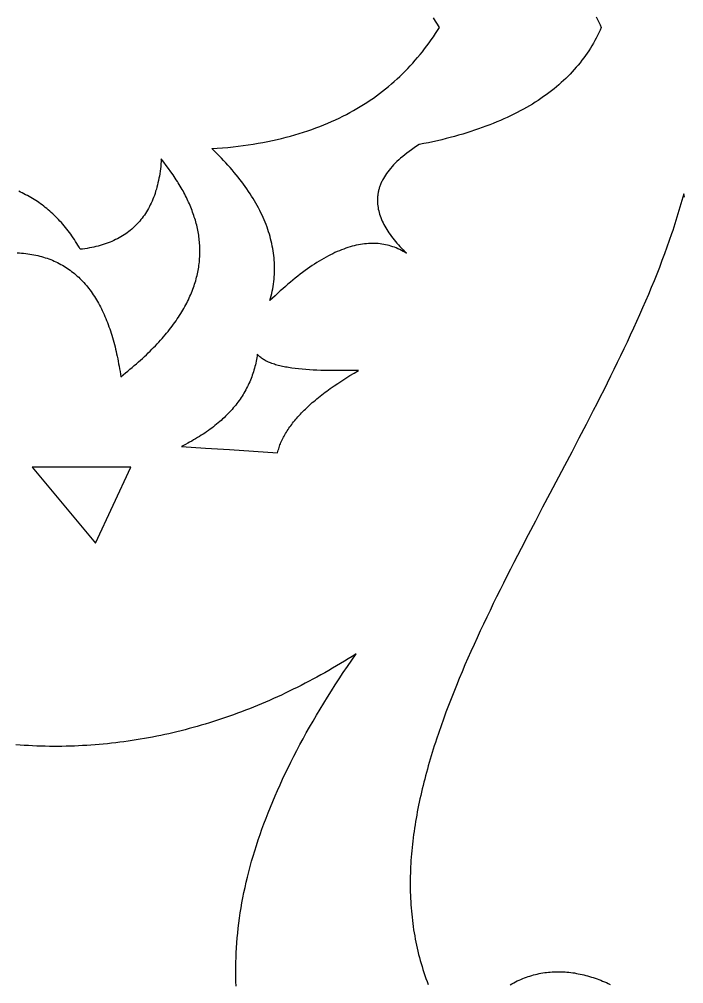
# Model space of a CAD drawing. Extents: x -4113 to -3113, y 1469 to 2469.
# Drawn here: x -3836.9 to -3759.7, y 1593.7 to 1705.8 of the extents above; entities that cross this region are included whole.
import ezdxf

# ---------------------------------------------------------------- set-up
doc = ezdxf.new("R2010")
doc.units = 0
doc.layers.add('PLAN_1', color=18, linetype='CONTINUOUS')

msp = doc.modelspace()

# ---------------------------------------------------------------- linework, layer by layer
at = {"layer": 'PLAN_1'}
for points in [[(-3769.86, 1706.11), (-3769.71, 1705.81), (-3769.56, 1705.5), (-3769.42, 1705.19), (-3769.28, 1704.88), (-3769.42, 1704.56), (-3769.56, 1704.25), (-3769.71, 1703.95), (-3769.86, 1703.64), (-3770.02, 1703.34), (-3770.19, 1703.05), (-3770.36, 1702.75), (-3770.54, 1702.46), (-3770.72, 1702.17), (-3770.91, 1701.89), (-3771.11, 1701.6), (-3771.31, 1701.32), (-3771.52, 1701.05), (-3771.73, 1700.77), (-3771.95, 1700.5), (-3772.18, 1700.24), (-3772.41, 1699.97), (-3772.64, 1699.71), (-3772.89, 1699.45), (-3773.14, 1699.2), (-3773.39, 1698.95), (-3773.65, 1698.7), (-3773.92, 1698.46), (-3774.2, 1698.21), (-3774.48, 1697.97), (-3774.76, 1697.74), (-3775.06, 1697.51), (-3775.35, 1697.28), (-3775.66, 1697.05), (-3775.97, 1696.83), (-3776.29, 1696.61), (-3776.61, 1696.39), (-3776.94, 1696.18), (-3777.28, 1695.97), (-3777.62, 1695.76), (-3777.97, 1695.56), (-3778.33, 1695.36), (-3778.69, 1695.17), (-3779.06, 1694.97), (-3779.43, 1694.78), (-3779.81, 1694.6), (-3780.2, 1694.41), (-3780.6, 1694.23), (-3781, 1694.06), (-3781.4, 1693.88), (-3781.82, 1693.71), (-3782.24, 1693.55), (-3782.67, 1693.39), (-3783.1, 1693.23), (-3783.54, 1693.07), (-3783.99, 1692.92), (-3784.44, 1692.77), (-3784.9, 1692.62), (-3785.37, 1692.48), (-3785.85, 1692.34), (-3786.33, 1692.21), (-3786.82, 1692.08), (-3787.31, 1691.95), (-3787.81, 1691.82), (-3788.32, 1691.7), (-3788.84, 1691.59), (-3789.36, 1691.47), (-3789.89, 1691.36), (-3790.42, 1691.25), (-3790.73, 1691.06), (-3791.03, 1690.86), (-3791.31, 1690.66), (-3791.59, 1690.46), (-3791.85, 1690.27), (-3792.1, 1690.07), (-3792.34, 1689.87), (-3792.58, 1689.67), (-3792.8, 1689.48), (-3793.01, 1689.28), (-3793.21, 1689.08), (-3793.4, 1688.88), (-3793.58, 1688.69), (-3793.76, 1688.49), (-3793.92, 1688.29), (-3794.07, 1688.09), (-3794.21, 1687.89), (-3794.35, 1687.7), (-3794.47, 1687.5), (-3794.59, 1687.3), (-3794.64, 1687.2), (-3794.69, 1687.1), (-3794.74, 1687.01), (-3794.79, 1686.91), (-3794.83, 1686.81), (-3794.88, 1686.71), (-3794.92, 1686.61), (-3794.95, 1686.51), (-3794.99, 1686.41), (-3795.02, 1686.31), (-3795.06, 1686.21), (-3795.09, 1686.12), (-3795.11, 1686.02), (-3795.14, 1685.92), (-3795.16, 1685.82), (-3795.18, 1685.72), (-3795.2, 1685.62), (-3795.22, 1685.52), (-3795.23, 1685.42), (-3795.24, 1685.33), (-3795.26, 1685.23), (-3795.26, 1685.13), (-3795.27, 1685.03), (-3795.28, 1684.93), (-3795.28, 1684.73), (-3795.27, 1684.53), (-3795.26, 1684.34), (-3795.24, 1684.14), (-3795.21, 1683.94), (-3795.18, 1683.74), (-3795.13, 1683.55), (-3795.08, 1683.35), (-3795.02, 1683.15), (-3794.96, 1682.95), (-3794.89, 1682.76), (-3794.81, 1682.56), (-3794.72, 1682.36), (-3794.63, 1682.16), (-3794.53, 1681.97), (-3794.42, 1681.77), (-3794.31, 1681.57), (-3794.19, 1681.37), (-3794.07, 1681.17), (-3793.94, 1680.98), (-3793.8, 1680.78), (-3793.65, 1680.58), (-3793.5, 1680.38), (-3793.35, 1680.19), (-3793.19, 1679.99), (-3793.02, 1679.79), (-3792.85, 1679.59), (-3792.67, 1679.4), (-3792.48, 1679.2), (-3792.3, 1679), (-3792.1, 1678.8), (-3791.9, 1678.61), (-3792.1, 1678.73), (-3792.29, 1678.84), (-3792.49, 1678.95), (-3792.69, 1679.05), (-3792.89, 1679.14), (-3793.09, 1679.23), (-3793.29, 1679.31), (-3793.5, 1679.38), (-3793.71, 1679.45), (-3793.91, 1679.51), (-3794.12, 1679.56), (-3794.34, 1679.61), (-3794.55, 1679.65), (-3794.77, 1679.69), (-3794.98, 1679.72), (-3795.2, 1679.74), (-3795.42, 1679.75), (-3795.65, 1679.76), (-3795.87, 1679.77), (-3796.1, 1679.76), (-3796.33, 1679.75), (-3796.56, 1679.73), (-3796.79, 1679.71), (-3797.02, 1679.68), (-3797.26, 1679.64), (-3797.49, 1679.6), (-3797.73, 1679.55), (-3797.97, 1679.49), (-3798.21, 1679.43), (-3798.46, 1679.36), (-3798.7, 1679.28), (-3798.95, 1679.2), (-3799.2, 1679.11), (-3799.45, 1679.02), (-3799.7, 1678.91), (-3799.95, 1678.81), (-3800.21, 1678.69), (-3800.47, 1678.57), (-3800.72, 1678.44), (-3800.98, 1678.31), (-3801.25, 1678.16), (-3801.51, 1678.02), (-3801.78, 1677.86), (-3802.05, 1677.7), (-3802.31, 1677.53), (-3802.59, 1677.36), (-3802.86, 1677.18), (-3803.13, 1676.99), (-3803.41, 1676.8), (-3803.69, 1676.6), (-3803.97, 1676.39), (-3804.25, 1676.18), (-3804.53, 1675.96), (-3804.82, 1675.73), (-3805.1, 1675.5), (-3805.39, 1675.26), (-3805.68, 1675.01), (-3805.97, 1674.76), (-3806.27, 1674.5), (-3806.56, 1674.24), (-3806.86, 1673.96), (-3807.16, 1673.68), (-3807.46, 1673.4), (-3807.76, 1673.11), (-3807.69, 1673.38), (-3807.62, 1673.66), (-3807.55, 1673.94), (-3807.5, 1674.21), (-3807.44, 1674.49), (-3807.4, 1674.76), (-3807.36, 1675.04), (-3807.32, 1675.32), (-3807.29, 1675.59), (-3807.27, 1675.87), (-3807.25, 1676.14), (-3807.24, 1676.42), (-3807.23, 1676.7), (-3807.23, 1676.97), (-3807.24, 1677.25), (-3807.25, 1677.53), (-3807.27, 1677.8), (-3807.29, 1678.08), (-3807.32, 1678.35), (-3807.35, 1678.63), (-3807.39, 1678.91), (-3807.44, 1679.18), (-3807.49, 1679.46), (-3807.54, 1679.74), (-3807.61, 1680.01), (-3807.68, 1680.29), (-3807.75, 1680.56), (-3807.83, 1680.84), (-3807.92, 1681.12), (-3808.01, 1681.39), (-3808.1, 1681.67), (-3808.21, 1681.95), (-3808.31, 1682.22), (-3808.43, 1682.5), (-3808.55, 1682.78), (-3808.67, 1683.05), (-3808.81, 1683.33), (-3808.94, 1683.6), (-3809.09, 1683.88), (-3809.23, 1684.16), (-3809.39, 1684.43), (-3809.55, 1684.71), (-3809.71, 1684.99), (-3809.89, 1685.26), (-3810.06, 1685.54), (-3810.25, 1685.81), (-3810.44, 1686.09), (-3810.63, 1686.37), (-3810.83, 1686.64), (-3811.04, 1686.92), (-3811.25, 1687.2), (-3811.46, 1687.47), (-3811.69, 1687.75), (-3811.92, 1688.02), (-3812.15, 1688.3), (-3812.39, 1688.58), (-3812.64, 1688.85), (-3812.89, 1689.13), (-3813.15, 1689.4), (-3813.41, 1689.68), (-3813.68, 1689.96), (-3813.95, 1690.23), (-3814.23, 1690.51), (-3814.52, 1690.78), (-3813.89, 1690.83), (-3813.27, 1690.88), (-3812.65, 1690.93), (-3812.05, 1691), (-3811.45, 1691.07), (-3810.86, 1691.14), (-3810.28, 1691.23), (-3809.7, 1691.31), (-3809.14, 1691.41), (-3808.58, 1691.51), (-3808.02, 1691.62), (-3807.48, 1691.73), (-3806.94, 1691.85), (-3806.41, 1691.97), (-3805.89, 1692.11), (-3805.37, 1692.24), (-3804.86, 1692.39), (-3804.36, 1692.53), (-3803.87, 1692.69), (-3803.38, 1692.85), (-3802.9, 1693.02), (-3802.43, 1693.19), (-3801.96, 1693.36), (-3801.5, 1693.55), (-3801.05, 1693.74), (-3800.6, 1693.93), (-3800.16, 1694.13), (-3799.73, 1694.33), (-3799.31, 1694.54), (-3798.89, 1694.76), (-3798.47, 1694.98), (-3798.06, 1695.2), (-3797.66, 1695.43), (-3797.27, 1695.67), (-3796.88, 1695.91), (-3796.5, 1696.16), (-3796.12, 1696.41), (-3795.75, 1696.66), (-3795.39, 1696.92), (-3795.03, 1697.19), (-3794.68, 1697.46), (-3794.33, 1697.73), (-3793.99, 1698.01), (-3793.66, 1698.3), (-3793.33, 1698.58), (-3793, 1698.88), (-3792.69, 1699.18), (-3792.37, 1699.48), (-3792.07, 1699.78), (-3791.76, 1700.09), (-3791.47, 1700.41), (-3791.18, 1700.73), (-3790.89, 1701.05), (-3790.61, 1701.38), (-3790.33, 1701.71), (-3790.06, 1702.05), (-3789.8, 1702.39), (-3789.54, 1702.73), (-3789.28, 1703.08), (-3789.03, 1703.43), (-3788.78, 1703.79), (-3788.54, 1704.15), (-3788.3, 1704.51), (-3788.07, 1704.88), (-3788.3, 1705.24), (-3788.54, 1705.61), (-3788.78, 1705.97)], [(-3837.12, 1678.66), (-3836.87, 1678.65), (-3836.62, 1678.63), (-3836.38, 1678.61), (-3836.13, 1678.58), (-3835.89, 1678.55), (-3835.65, 1678.52), (-3835.42, 1678.48), (-3835.19, 1678.44), (-3834.96, 1678.39), (-3834.73, 1678.34), (-3834.51, 1678.29), (-3834.29, 1678.23), (-3834.07, 1678.17), (-3833.86, 1678.1), (-3833.65, 1678.03), (-3833.44, 1677.96), (-3833.23, 1677.88), (-3833.03, 1677.8), (-3832.83, 1677.71), (-3832.63, 1677.62), (-3832.44, 1677.53), (-3832.24, 1677.43), (-3832.05, 1677.33), (-3831.87, 1677.22), (-3831.68, 1677.11), (-3831.5, 1677), (-3831.32, 1676.88), (-3831.15, 1676.76), (-3830.97, 1676.64), (-3830.8, 1676.51), (-3830.63, 1676.38), (-3830.47, 1676.25), (-3830.3, 1676.11), (-3830.14, 1675.97), (-3829.98, 1675.82), (-3829.83, 1675.67), (-3829.68, 1675.52), (-3829.53, 1675.36), (-3829.38, 1675.2), (-3829.23, 1675.04), (-3829.09, 1674.87), (-3828.95, 1674.7), (-3828.81, 1674.52), (-3828.68, 1674.35), (-3828.54, 1674.16), (-3828.41, 1673.98), (-3828.28, 1673.79), (-3828.16, 1673.6), (-3828.03, 1673.4), (-3827.91, 1673.21), (-3827.8, 1673), (-3827.68, 1672.8), (-3827.57, 1672.59), (-3827.45, 1672.38), (-3827.34, 1672.16), (-3827.24, 1671.95), (-3827.13, 1671.72), (-3827.03, 1671.5), (-3826.93, 1671.27), (-3826.83, 1671.04), (-3826.74, 1670.81), (-3826.64, 1670.57), (-3826.55, 1670.33), (-3826.46, 1670.08), (-3826.38, 1669.84), (-3826.29, 1669.59), (-3826.21, 1669.33), (-3826.13, 1669.08), (-3826.05, 1668.82), (-3825.98, 1668.56), (-3825.9, 1668.29), (-3825.83, 1668.02), (-3825.76, 1667.75), (-3825.7, 1667.48), (-3825.63, 1667.2), (-3825.57, 1666.92), (-3825.51, 1666.64), (-3825.45, 1666.35), (-3825.39, 1666.06), (-3825.34, 1665.77), (-3825.28, 1665.48), (-3825.23, 1665.18), (-3825.18, 1664.88), (-3825.14, 1664.58), (-3825.09, 1664.27), (-3824.82, 1664.48), (-3824.55, 1664.7), (-3824.29, 1664.91), (-3824.03, 1665.13), (-3823.77, 1665.34), (-3823.53, 1665.55), (-3823.28, 1665.77), (-3823.04, 1665.98), (-3822.8, 1666.19), (-3822.57, 1666.4), (-3822.34, 1666.61), (-3822.12, 1666.82), (-3821.9, 1667.03), (-3821.68, 1667.24), (-3821.47, 1667.46), (-3821.27, 1667.66), (-3821.07, 1667.87), (-3820.87, 1668.08), (-3820.67, 1668.29), (-3820.48, 1668.5), (-3820.3, 1668.71), (-3820.12, 1668.92), (-3819.94, 1669.13), (-3819.77, 1669.33), (-3819.6, 1669.54), (-3819.43, 1669.75), (-3819.27, 1669.95), (-3819.12, 1670.16), (-3818.96, 1670.37), (-3818.81, 1670.57), (-3818.67, 1670.78), (-3818.53, 1670.98), (-3818.39, 1671.19), (-3818.26, 1671.39), (-3818.13, 1671.6), (-3818, 1671.8), (-3817.88, 1672), (-3817.76, 1672.21), (-3817.65, 1672.41), (-3817.54, 1672.61), (-3817.43, 1672.82), (-3817.33, 1673.02), (-3817.23, 1673.22), (-3817.14, 1673.42), (-3817.05, 1673.62), (-3816.96, 1673.83), (-3816.87, 1674.03), (-3816.79, 1674.23), (-3816.72, 1674.43), (-3816.64, 1674.63), (-3816.57, 1674.83), (-3816.51, 1675.03), (-3816.44, 1675.23), (-3816.38, 1675.43), (-3816.33, 1675.63), (-3816.28, 1675.83), (-3816.23, 1676.02), (-3816.18, 1676.22), (-3816.14, 1676.42), (-3816.1, 1676.62), (-3816.07, 1676.82), (-3816.03, 1677.01), (-3816.01, 1677.21), (-3815.98, 1677.41), (-3815.96, 1677.6), (-3815.94, 1677.8), (-3815.93, 1678), (-3815.91, 1678.19), (-3815.9, 1678.39), (-3815.9, 1678.58), (-3815.9, 1678.78), (-3815.9, 1678.97), (-3815.9, 1679.17), (-3815.91, 1679.36), (-3815.92, 1679.56), (-3815.93, 1679.75), (-3815.95, 1679.95), (-3815.97, 1680.14), (-3815.99, 1680.33), (-3816.01, 1680.53), (-3816.04, 1680.72), (-3816.07, 1680.91), (-3816.11, 1681.11), (-3816.15, 1681.3), (-3816.19, 1681.49), (-3816.23, 1681.68), (-3816.27, 1681.87), (-3816.32, 1682.07), (-3816.37, 1682.26), (-3816.43, 1682.45), (-3816.49, 1682.64), (-3816.55, 1682.83), (-3816.61, 1683.02), (-3816.67, 1683.21), (-3816.74, 1683.4), (-3816.81, 1683.59), (-3816.89, 1683.78), (-3816.96, 1683.97), (-3817.04, 1684.16), (-3817.12, 1684.35), (-3817.21, 1684.54), (-3817.29, 1684.73), (-3817.38, 1684.92), (-3817.47, 1685.11), (-3817.57, 1685.3), (-3817.66, 1685.48), (-3817.76, 1685.67), (-3817.86, 1685.86), (-3817.97, 1686.05), (-3818.07, 1686.23), (-3818.18, 1686.42), (-3818.29, 1686.61), (-3818.41, 1686.8), (-3818.52, 1686.98), (-3818.64, 1687.17), (-3818.76, 1687.36), (-3819.01, 1687.73), (-3819.27, 1688.1), (-3819.53, 1688.47), (-3819.81, 1688.84), (-3820.09, 1689.21), (-3820.38, 1689.58), (-3820.4, 1689.29), (-3820.43, 1689), (-3820.45, 1688.71), (-3820.49, 1688.43), (-3820.52, 1688.15), (-3820.57, 1687.87), (-3820.61, 1687.6), (-3820.66, 1687.33), (-3820.71, 1687.07), (-3820.77, 1686.81), (-3820.83, 1686.56), (-3820.89, 1686.31), (-3820.96, 1686.06), (-3821.04, 1685.82), (-3821.11, 1685.58), (-3821.19, 1685.35), (-3821.28, 1685.12), (-3821.37, 1684.9), (-3821.46, 1684.68), (-3821.56, 1684.46), (-3821.66, 1684.25), (-3821.76, 1684.04), (-3821.87, 1683.84), (-3821.99, 1683.64), (-3822.1, 1683.44), (-3822.22, 1683.25), (-3822.35, 1683.06), (-3822.48, 1682.88), (-3822.61, 1682.7), (-3822.75, 1682.53), (-3822.89, 1682.36), (-3823.03, 1682.19), (-3823.18, 1682.03), (-3823.34, 1681.87), (-3823.49, 1681.72), (-3823.65, 1681.57), (-3823.82, 1681.42), (-3823.99, 1681.28), (-3824.16, 1681.14), (-3824.34, 1681.01), (-3824.52, 1680.88), (-3824.71, 1680.76), (-3824.89, 1680.64), (-3825.09, 1680.52), (-3825.29, 1680.41), (-3825.49, 1680.3), (-3825.69, 1680.2), (-3825.9, 1680.1), (-3826.11, 1680), (-3826.33, 1679.91), (-3826.55, 1679.82), (-3826.78, 1679.74), (-3827.01, 1679.66), (-3827.24, 1679.59), (-3827.48, 1679.52), (-3827.72, 1679.45), (-3827.97, 1679.39), (-3828.22, 1679.33), (-3828.47, 1679.28), (-3828.73, 1679.23), (-3828.99, 1679.19), (-3829.26, 1679.14), (-3829.53, 1679.11), (-3829.8, 1679.08), (-3829.93, 1679.31), (-3830.07, 1679.54), (-3830.2, 1679.76), (-3830.34, 1679.98), (-3830.48, 1680.2), (-3830.62, 1680.42), (-3830.77, 1680.63), (-3830.91, 1680.83), (-3831.06, 1681.04), (-3831.21, 1681.24), (-3831.36, 1681.43), (-3831.52, 1681.62), (-3831.67, 1681.81), (-3831.83, 1682), (-3831.99, 1682.18), (-3832.15, 1682.36), (-3832.31, 1682.53), (-3832.48, 1682.7), (-3832.65, 1682.87), (-3832.81, 1683.04), (-3832.98, 1683.2), (-3833.16, 1683.35), (-3833.33, 1683.51), (-3833.51, 1683.66), (-3833.68, 1683.81), (-3833.86, 1683.95), (-3834.04, 1684.09), (-3834.23, 1684.23), (-3834.41, 1684.36), (-3834.6, 1684.5), (-3834.78, 1684.62), (-3834.97, 1684.75), (-3835.16, 1684.87), (-3835.36, 1684.99), (-3835.55, 1685.1), (-3835.75, 1685.22), (-3835.94, 1685.33), (-3836.14, 1685.43), (-3836.34, 1685.54), (-3836.55, 1685.64), (-3836.75, 1685.73), (-3836.95, 1685.83)], [(-3759.6, 1685.15), (-3759.7, 1685.53), (-3759.81, 1685.15), (-3759.92, 1684.76), (-3760.02, 1684.37), (-3760.14, 1683.99), (-3760.25, 1683.6), (-3760.37, 1683.22), (-3760.49, 1682.83), (-3760.61, 1682.44), (-3760.73, 1682.05), (-3760.86, 1681.67), (-3760.98, 1681.28), (-3761.11, 1680.89), (-3761.38, 1680.11), (-3761.66, 1679.33), (-3761.94, 1678.55), (-3762.23, 1677.77), (-3762.53, 1676.98), (-3762.84, 1676.2), (-3763.15, 1675.41), (-3763.48, 1674.63), (-3763.81, 1673.84), (-3764.14, 1673.05), (-3764.48, 1672.26), (-3764.83, 1671.47), (-3765.18, 1670.68), (-3765.54, 1669.89), (-3765.91, 1669.09), (-3766.28, 1668.3), (-3766.65, 1667.5), (-3767.03, 1666.71), (-3767.42, 1665.91), (-3767.81, 1665.11), (-3768.2, 1664.32), (-3768.59, 1663.52), (-3768.99, 1662.72), (-3769.4, 1661.92), (-3769.8, 1661.12), (-3770.21, 1660.32), (-3771.04, 1658.72), (-3771.87, 1657.12), (-3772.71, 1655.51), (-3773.55, 1653.91), (-3775.25, 1650.7), (-3776.09, 1649.09), (-3776.93, 1647.49), (-3777.77, 1645.89), (-3778.6, 1644.28), (-3779.02, 1643.48), (-3779.42, 1642.68), (-3779.83, 1641.88), (-3780.24, 1641.08), (-3780.64, 1640.28), (-3781.03, 1639.49), (-3781.43, 1638.69), (-3781.82, 1637.89), (-3782.2, 1637.09), (-3782.58, 1636.3), (-3782.96, 1635.5), (-3783.33, 1634.71), (-3783.7, 1633.91), (-3784.06, 1633.12), (-3784.41, 1632.33), (-3784.76, 1631.54), (-3785.11, 1630.75), (-3785.44, 1629.96), (-3785.78, 1629.17), (-3786.1, 1628.38), (-3786.42, 1627.6), (-3786.73, 1626.81), (-3787.03, 1626.03), (-3787.32, 1625.25), (-3787.61, 1624.47), (-3787.89, 1623.69), (-3788.16, 1622.91), (-3788.42, 1622.13), (-3788.54, 1621.74), (-3788.67, 1621.35), (-3788.79, 1620.97), (-3788.91, 1620.58), (-3789.03, 1620.19), (-3789.15, 1619.81), (-3789.26, 1619.42), (-3789.37, 1619.03), (-3789.48, 1618.65), (-3789.58, 1618.26), (-3789.69, 1617.88), (-3789.79, 1617.49), (-3789.89, 1617.11), (-3789.98, 1616.73), (-3790.07, 1616.34), (-3790.16, 1615.96), (-3790.25, 1615.58), (-3790.34, 1615.2), (-3790.42, 1614.82), (-3790.5, 1614.44), (-3790.57, 1614.06), (-3790.65, 1613.68), (-3790.72, 1613.3), (-3790.78, 1612.92), (-3790.85, 1612.54), (-3790.91, 1612.16), (-3790.97, 1611.78), (-3791.02, 1611.41), (-3791.08, 1611.03), (-3791.13, 1610.65), (-3791.17, 1610.28), (-3791.21, 1609.9), (-3791.25, 1609.53), (-3791.29, 1609.15), (-3791.32, 1608.78), (-3791.35, 1608.41), (-3791.38, 1608.03), (-3791.4, 1607.66), (-3791.42, 1607.29), (-3791.44, 1606.92), (-3791.45, 1606.55), (-3791.46, 1606.18), (-3791.47, 1605.81), (-3791.47, 1605.44), (-3791.47, 1605.07), (-3791.47, 1604.7), (-3791.46, 1604.34), (-3791.45, 1603.97), (-3791.43, 1603.6), (-3791.41, 1603.24), (-3791.39, 1602.87), (-3791.36, 1602.51), (-3791.33, 1602.14), (-3791.3, 1601.78), (-3791.26, 1601.42), (-3791.22, 1601.05), (-3791.17, 1600.69), (-3791.12, 1600.33), (-3791.07, 1599.97), (-3791.01, 1599.61), (-3790.95, 1599.25), (-3790.88, 1598.89), (-3790.81, 1598.54), (-3790.74, 1598.18), (-3790.66, 1597.82), (-3790.58, 1597.47), (-3790.49, 1597.11), (-3790.4, 1596.76), (-3790.31, 1596.4), (-3790.21, 1596.05), (-3790.1, 1595.7), (-3789.99, 1595.34), (-3789.88, 1594.99), (-3789.77, 1594.64), (-3789.64, 1594.29), (-3789.52, 1593.94), (-3789.39, 1593.59)], [(-3811.69, 1593.4), (-3811.71, 1593.95), (-3811.72, 1594.5), (-3811.73, 1595.06), (-3811.73, 1595.62), (-3811.72, 1596.18), (-3811.7, 1596.74), (-3811.68, 1597.3), (-3811.65, 1597.87), (-3811.61, 1598.44), (-3811.56, 1599.01), (-3811.51, 1599.59), (-3811.44, 1600.17), (-3811.37, 1600.75), (-3811.29, 1601.33), (-3811.21, 1601.92), (-3811.11, 1602.5), (-3811.01, 1603.1), (-3810.9, 1603.69), (-3810.78, 1604.29), (-3810.65, 1604.89), (-3810.51, 1605.49), (-3810.37, 1606.09), (-3810.22, 1606.7), (-3810.05, 1607.31), (-3809.89, 1607.93), (-3809.71, 1608.54), (-3809.52, 1609.16), (-3809.32, 1609.78), (-3809.12, 1610.41), (-3808.91, 1611.04), (-3808.69, 1611.67), (-3808.46, 1612.3), (-3808.22, 1612.94), (-3807.97, 1613.58), (-3807.71, 1614.22), (-3807.44, 1614.87), (-3807.17, 1615.52), (-3806.89, 1616.17), (-3806.59, 1616.82), (-3806.29, 1617.48), (-3805.98, 1618.14), (-3805.66, 1618.81), (-3805.33, 1619.47), (-3804.99, 1620.15), (-3804.64, 1620.82), (-3804.28, 1621.5), (-3803.92, 1622.18), (-3803.54, 1622.86), (-3803.15, 1623.54), (-3802.76, 1624.23), (-3802.35, 1624.93), (-3801.94, 1625.62), (-3801.51, 1626.32), (-3801.08, 1627.02), (-3800.63, 1627.73), (-3800.18, 1628.44), (-3799.72, 1629.15), (-3799.24, 1629.86), (-3798.76, 1630.58), (-3798.27, 1631.31), (-3797.76, 1632.03), (-3798.22, 1631.75), (-3798.67, 1631.46), (-3799.12, 1631.19), (-3799.58, 1630.91), (-3800.03, 1630.64), (-3800.49, 1630.37), (-3800.94, 1630.11), (-3801.4, 1629.85), (-3801.85, 1629.6), (-3802.31, 1629.35), (-3802.77, 1629.1), (-3803.22, 1628.86), (-3803.68, 1628.62), (-3804.14, 1628.38), (-3804.6, 1628.15), (-3805.06, 1627.92), (-3805.52, 1627.7), (-3805.98, 1627.48), (-3806.44, 1627.26), (-3806.9, 1627.05), (-3807.36, 1626.84), (-3807.82, 1626.63), (-3808.28, 1626.43), (-3808.75, 1626.24), (-3809.21, 1626.04), (-3809.67, 1625.85), (-3810.14, 1625.67), (-3810.6, 1625.49), (-3811.07, 1625.31), (-3811.53, 1625.13), (-3812, 1624.96), (-3812.46, 1624.8), (-3812.93, 1624.63), (-3813.39, 1624.48), (-3813.86, 1624.32), (-3814.33, 1624.17), (-3814.8, 1624.02), (-3815.27, 1623.88), (-3815.74, 1623.74), (-3816.2, 1623.6), (-3816.67, 1623.47), (-3817.14, 1623.35), (-3817.61, 1623.22), (-3818.09, 1623.1), (-3818.56, 1622.99), (-3819.03, 1622.87), (-3819.5, 1622.76), (-3819.97, 1622.66), (-3820.45, 1622.56), (-3820.92, 1622.46), (-3821.4, 1622.37), (-3821.87, 1622.28), (-3822.34, 1622.19), (-3822.82, 1622.11), (-3823.3, 1622.03), (-3823.77, 1621.96), (-3824.25, 1621.89), (-3824.72, 1621.82), (-3825.2, 1621.76), (-3825.68, 1621.7), (-3826.16, 1621.65), (-3826.64, 1621.6), (-3827.12, 1621.55), (-3827.6, 1621.51), (-3828.08, 1621.47), (-3828.56, 1621.43), (-3829.04, 1621.4), (-3829.52, 1621.37), (-3830, 1621.35), (-3830.48, 1621.33), (-3830.96, 1621.31), (-3831.45, 1621.3), (-3831.93, 1621.29), (-3832.41, 1621.29), (-3832.9, 1621.29), (-3833.38, 1621.29), (-3833.87, 1621.3), (-3834.35, 1621.31), (-3834.84, 1621.32), (-3835.33, 1621.34), (-3835.81, 1621.37), (-3836.3, 1621.39), (-3836.79, 1621.42), (-3837.28, 1621.46)], [(-3779.86, 1593.58), (-3779.65, 1593.69), (-3779.45, 1593.81), (-3779.24, 1593.91), (-3779.03, 1594.01), (-3778.82, 1594.11), (-3778.61, 1594.2), (-3778.4, 1594.29), (-3778.19, 1594.37), (-3777.98, 1594.45), (-3777.77, 1594.52), (-3777.56, 1594.59), (-3777.35, 1594.65), (-3777.14, 1594.71), (-3776.92, 1594.77), (-3776.71, 1594.82), (-3776.5, 1594.87), (-3776.28, 1594.91), (-3776.07, 1594.94), (-3775.85, 1594.98), (-3775.64, 1595.01), (-3775.42, 1595.03), (-3775.21, 1595.05), (-3774.99, 1595.07), (-3774.77, 1595.08), (-3774.56, 1595.08), (-3774.34, 1595.09), (-3774.12, 1595.09), (-3773.91, 1595.08), (-3773.69, 1595.07), (-3773.47, 1595.06), (-3773.26, 1595.04), (-3773.04, 1595.02), (-3772.82, 1595), (-3772.6, 1594.97), (-3772.39, 1594.94), (-3772.17, 1594.9), (-3771.95, 1594.86), (-3771.73, 1594.82), (-3771.51, 1594.77), (-3771.3, 1594.72), (-3771.08, 1594.66), (-3770.86, 1594.6), (-3770.64, 1594.54), (-3770.43, 1594.47), (-3770.21, 1594.4), (-3769.99, 1594.33), (-3769.77, 1594.25), (-3769.56, 1594.17), (-3769.34, 1594.09), (-3769.12, 1594), (-3768.91, 1593.91), (-3768.69, 1593.82), (-3768.48, 1593.72), (-3768.26, 1593.62)]]:
    msp.add_lwpolyline(points, dxfattribs=at)
for points in [[(-3818.05, 1656.15), (-3815.25, 1655.97), (-3812.46, 1655.79), (-3809.67, 1655.61), (-3806.88, 1655.43), (-3806.84, 1655.58), (-3806.8, 1655.73), (-3806.75, 1655.88), (-3806.71, 1656.03), (-3806.65, 1656.18), (-3806.6, 1656.33), (-3806.54, 1656.48), (-3806.48, 1656.62), (-3806.41, 1656.77), (-3806.34, 1656.92), (-3806.27, 1657.07), (-3806.19, 1657.22), (-3806.11, 1657.37), (-3806.03, 1657.52), (-3805.94, 1657.67), (-3805.85, 1657.82), (-3805.76, 1657.97), (-3805.66, 1658.12), (-3805.56, 1658.27), (-3805.46, 1658.42), (-3805.35, 1658.56), (-3805.24, 1658.71), (-3805.13, 1658.86), (-3805.01, 1659.01), (-3804.89, 1659.16), (-3804.77, 1659.31), (-3804.64, 1659.46), (-3804.51, 1659.61), (-3804.37, 1659.76), (-3804.23, 1659.91), (-3804.09, 1660.06), (-3803.95, 1660.21), (-3803.8, 1660.36), (-3803.65, 1660.51), (-3803.49, 1660.66), (-3803.33, 1660.8), (-3803.17, 1660.95), (-3803, 1661.1), (-3802.84, 1661.25), (-3802.66, 1661.4), (-3802.49, 1661.55), (-3802.31, 1661.7), (-3802.12, 1661.85), (-3801.94, 1662), (-3801.75, 1662.15), (-3801.55, 1662.3), (-3801.36, 1662.45), (-3801.16, 1662.6), (-3800.95, 1662.75), (-3800.75, 1662.9), (-3800.32, 1663.19), (-3799.88, 1663.49), (-3799.43, 1663.79), (-3798.96, 1664.09), (-3798.48, 1664.39), (-3797.99, 1664.69), (-3797.48, 1664.98), (-3798.49, 1664.97), (-3798.98, 1664.97), (-3799.47, 1664.97), (-3799.96, 1664.97), (-3800.44, 1664.97), (-3800.92, 1664.98), (-3801.39, 1664.99), (-3801.85, 1665), (-3802.3, 1665.02), (-3802.75, 1665.04), (-3803.18, 1665.07), (-3803.61, 1665.1), (-3804.03, 1665.13), (-3804.43, 1665.17), (-3804.83, 1665.22), (-3805.22, 1665.27), (-3805.59, 1665.32), (-3805.77, 1665.36), (-3805.95, 1665.39), (-3806.12, 1665.42), (-3806.29, 1665.46), (-3806.46, 1665.49), (-3806.63, 1665.53), (-3806.79, 1665.57), (-3806.95, 1665.62), (-3807.1, 1665.66), (-3807.25, 1665.71), (-3807.4, 1665.76), (-3807.54, 1665.81), (-3807.68, 1665.86), (-3807.81, 1665.91), (-3807.94, 1665.97), (-3808.07, 1666.03), (-3808.19, 1666.09), (-3808.31, 1666.15), (-3808.42, 1666.21), (-3808.53, 1666.28), (-3808.64, 1666.35), (-3808.73, 1666.42), (-3808.83, 1666.49), (-3808.92, 1666.57), (-3809.01, 1666.65), (-3809.09, 1666.73), (-3809.16, 1666.81), (-3809.23, 1666.9), (-3809.26, 1666.68), (-3809.29, 1666.47), (-3809.33, 1666.26), (-3809.37, 1666.06), (-3809.41, 1665.85), (-3809.46, 1665.65), (-3809.51, 1665.44), (-3809.56, 1665.24), (-3809.62, 1665.04), (-3809.68, 1664.84), (-3809.74, 1664.64), (-3809.81, 1664.44), (-3809.88, 1664.25), (-3809.95, 1664.05), (-3810.03, 1663.86), (-3810.11, 1663.67), (-3810.2, 1663.48), (-3810.28, 1663.29), (-3810.38, 1663.11), (-3810.47, 1662.92), (-3810.57, 1662.74), (-3810.67, 1662.55), (-3810.78, 1662.37), (-3810.88, 1662.19), (-3811, 1662.01), (-3811.11, 1661.84), (-3811.23, 1661.66), (-3811.35, 1661.49), (-3811.48, 1661.31), (-3811.61, 1661.14), (-3811.74, 1660.97), (-3811.88, 1660.8), (-3812.02, 1660.64), (-3812.16, 1660.47), (-3812.31, 1660.31), (-3812.46, 1660.14), (-3812.61, 1659.98), (-3812.77, 1659.82), (-3812.93, 1659.66), (-3813.09, 1659.5), (-3813.26, 1659.35), (-3813.43, 1659.19), (-3813.6, 1659.04), (-3813.78, 1658.89), (-3813.96, 1658.74), (-3814.15, 1658.59), (-3814.33, 1658.44), (-3814.52, 1658.29), (-3814.72, 1658.15), (-3814.92, 1658.01), (-3815.12, 1657.86), (-3815.32, 1657.72), (-3815.53, 1657.58), (-3815.74, 1657.45), (-3815.96, 1657.31), (-3816.18, 1657.18), (-3816.4, 1657.04), (-3816.63, 1656.91), (-3816.85, 1656.78), (-3817.09, 1656.65), (-3817.32, 1656.52), (-3817.56, 1656.39), (-3817.8, 1656.27)], [(-3828.04, 1644.92), (-3823.91, 1653.76), (-3835.38, 1653.76)]]:
    msp.add_lwpolyline(points, close=True, dxfattribs=at)

doc.saveas('drawing.dxf')
